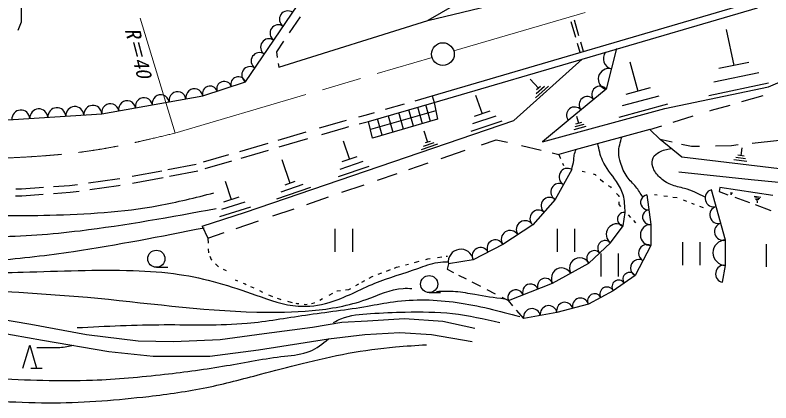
# Model space of a CAD drawing. Units: millimetres, scale not verified. Extents: x 40000 to 680000, y 20000 to 380000.
# Drawn here: x 307460 to 373753, y 236190 to 270170 of the extents above; entities that cross this region are included whole.
import ezdxf
from ezdxf.enums import TextEntityAlignment as Align

# ---------------------------------------------------------------- set-up
doc = ezdxf.new("R2010")
doc.units = ezdxf.units.MM
doc.header["$LTSCALE"] = 1000
doc.linetypes.add('CHAIN', pattern=[18.5, 12, -1.5, 3.5, -1.5])
for name, color, linetype, lineweight in [('M-BGD', 7, 'Continuous', 25), ('M-BMK', 2, 'CHAIN', 13), ('M-BMK-SRVR', 3, 'Continuous', 25), ('M-STR-HTXT', 7, 'Continuous', 13)]:
    doc.layers.add(name, color=color, linetype=linetype, lineweight=lineweight)
doc.styles.add('ＭＳ ゴシック', font='')
doc.styles.get('ＭＳ ゴシック').set_extended_font_data('MS Gothic')

msp = doc.modelspace()

# ---------------------------------------------------------------- linework, layer by layer
at = {"layer": 'M-BGD'}
for p, q in [((327662, 264318), (334274, 274078)), ((343659, 269700), (353748, 272138)), ((344036, 263089), (372384, 271380)), ((307978, 270925), (307985, 269552)), ((345988, 271033), (343659, 269700)), ((344205, 262513), (372571, 270810)), ((332460, 270023), (331504, 268621)), ((307985, 269552), (307710, 268833)), ((330586, 265622), (343659, 269700)), ((356642, 268218), (356244, 269596)), ((356916, 268350), (356513, 269743)), ((373555, 263899), (387401, 269690)), ((369836, 268900), (370496, 265760)), ((331003, 267886), (330376, 266967)), ((357026, 266888), (356797, 267679)), ((357314, 266972), (357075, 267800)), ((360198, 267249), (359311, 263677)), ((330376, 266967), (330457, 266450)), ((330538, 265928), (330586, 265622)), ((351218, 260942), (357188, 266310)), ((361386, 266070), (362086, 263500)), ((371806, 266030), (369186, 265480)), ((352646, 264570), (353366, 263770)), ((372686, 265120), (368756, 264300)), ((323924, 263098), (327662, 264318)), ((354246, 263940), (353106, 262910)), ((353896, 263930), (353156, 263260)), ((353536, 263920), (353196, 263610)), ((364436, 261991), (373555, 263899)), ((373556, 264210), (368316, 263110)), ((359311, 263677), (355983, 260948)), ((363156, 263790), (361016, 263210)), ((315069, 261524), (323924, 263098)), ((342555, 262664), (344039, 263090)), ((344039, 263090), (344205, 262513)), ((347856, 263160), (348416, 261520)), ((363926, 263080), (360716, 262210)), ((371215, 262593), (373064, 263119)), ((338455, 260862), (344205, 262513)), ((339948, 261915), (341625, 262396)), ((342398, 260430), (341983, 261875)), ((343193, 260658), (342778, 262103)), ((343896, 260861), (343481, 262305)), ((344205, 262513), (344514, 261039)), ((353719, 259062), (364436, 261991)), ((364696, 262370), (360416, 261200)), ((368536, 261829), (370168, 262294)), ((302437, 260703), (315069, 261524)), ((337596, 261252), (338295, 261440)), ((338295, 261440), (338976, 261636)), ((344357, 261787), (338626, 260137)), ((340183, 261358), (340599, 259912)), ((341522, 260178), (341107, 261623)), ((349626, 261320), (347586, 260630)), ((349096, 261750), (347736, 261290)), ((356716, 261310), (356886, 260690)), ((365188, 260790), (366938, 261333)), ((368399, 261787), (368536, 261829)), ((327679, 252901), (351218, 260942)), ((334169, 260280), (336318, 260909)), ((336318, 260909), (336531, 260966)), ((337631, 260640), (338455, 260862)), ((338800, 259394), (338455, 260862)), ((344514, 261039), (338800, 259394)), ((339657, 259641), (339242, 261088)), ((350156, 260890), (347426, 259960)), ((355983, 260948), (353719, 259062)), ((357336, 260590), (356556, 260370)), ((357146, 260760), (356626, 260610)), ((330521, 259213), (333001, 259939)), ((334350, 259708), (336480, 260331)), ((336480, 260331), (336730, 260398)), ((343306, 260030), (343646, 259040)), ((357526, 260410), (356476, 260130)), ((363148, 260156), (356591, 258378)), ((363148, 260156), (364188, 260479)), ((364046, 259258), (363148, 260156)), ((330613, 258615), (333133, 259352)), ((348375, 258817), (349662, 259256)), ((349662, 259256), (350648, 259024)), ((365086, 259025), (364046, 259258)), ((365934, 257725), (364046, 259258)), ((327168, 258232), (329659, 258961)), ((336226, 259140), (336776, 257530)), ((344496, 258860), (343086, 258370)), ((344176, 258990), (343266, 258670)), ((343856, 259110), (343436, 258970)), ((351892, 258731), (353612, 258327)), ((366781, 258646), (365905, 258842)), ((367477, 258662), (366781, 258646)), ((370291, 258728), (368904, 258695)), ((370890, 258792), (370291, 258728)), ((374513, 259182), (372121, 258925)), ((323993, 257304), (326207, 257951)), ((327299, 257645), (329684, 258343)), ((344824, 257606), (346928, 258324)), ((354560, 258103), (355138, 257967)), ((356591, 258378), (355138, 257967)), ((355138, 257967), (355280, 257672)), ((371406, 257820), (370846, 257890)), ((371206, 258530), (371126, 257860)), ((324138, 256721), (326479, 257406)), ((330856, 257510), (331566, 255440)), ((337966, 257340), (335956, 256650)), ((337446, 257760), (336106, 257300)), ((341981, 256637), (343699, 257223)), ((355280, 257672), (355312, 257594)), ((375005, 256642), (365934, 257725)), ((371636, 257340), (370516, 257480)), ((371526, 257580), (370686, 257690)), ((320845, 256628), (323336, 257111)), ((338486, 256910), (335796, 255990)), ((356280, 256655), (354836, 254015)), ((355481, 257183), (355564, 256981)), ((317714, 256056), (320330, 256528)), ((317756, 255454), (320441, 255938)), ((320997, 256046), (323477, 256528)), ((339254, 255707), (340973, 256293)), ((357191, 256493), (357449, 256428)), ((358157, 256251), (358330, 256208)), ((358330, 256208), (358434, 256116)), ((365676, 256436), (372016, 255766)), ((310835, 255140), (312241, 255238)), ((312241, 255238), (312944, 255336)), ((313888, 255468), (316424, 255823)), ((314022, 254881), (316519, 255230)), ((316424, 255823), (316640, 255862)), ((316519, 255230), (316669, 255257)), ((325876, 255630), (326406, 254000)), ((332686, 255320), (330756, 254660)), ((332006, 255590), (331116, 255280)), ((336128, 254641), (338091, 255310)), ((358784, 255807), (359021, 255598)), ((359021, 255598), (359060, 255569)), ((359483, 255252), (359671, 255110)), ((372016, 255766), (379077, 255096)), ((307509, 254934), (308030, 254945)), ((308030, 254945), (309961, 255080)), ((310840, 254539), (312303, 254641)), ((312303, 254641), (313078, 254749)), ((333356, 255050), (330386, 254040)), ((359671, 255110), (359729, 255049)), ((369783, 250459), (368533, 254869)), ((369287, 255057), (369217, 254704)), ((369217, 254704), (369968, 254435)), ((373933, 254350), (369287, 255057)), ((370196, 254620), (370376, 254590)), ((370216, 254580), (370346, 254560)), ((307487, 254333), (308057, 254346)), ((308057, 254346), (309923, 254475)), ((327076, 254220), (325726, 253780)), ((333041, 253588), (334952, 254240)), ((354836, 254015), (352868, 251798)), ((360221, 254531), (360403, 254338)), ((360403, 254338), (360403, 254256)), ((362881, 254413), (363229, 251823)), ((363534, 254460), (363785, 254424)), ((364377, 254339), (364679, 254296)), ((365151, 254229), (365527, 254175)), ((366053, 253978), (366365, 253861)), ((370226, 254540), (370316, 254520)), ((370276, 254420), (370276, 254530)), ((370588, 254213), (371866, 253755)), ((372296, 254300), (372866, 254210)), ((372356, 254180), (372776, 254110)), ((372406, 254050), (372686, 254010)), ((372566, 253710), (372546, 254030)), ((328106, 253350), (325396, 252480)), ((327596, 253790), (325566, 253130)), ((360403, 253809), (360403, 253565)), ((360403, 253565), (360561, 253395)), ((366801, 253697), (367020, 253615)), ((367479, 253443), (367804, 253321)), ((372377, 253572), (373751, 253063)), ((323853, 251669), (327679, 252901)), ((330069, 252574), (331929, 253209)), ((360788, 251698), (360963, 252869)), ((361230, 252670), (361435, 252447)), ((326851, 251477), (328801, 252142)), ((361688, 252173), (361867, 251979)), ((323853, 251669), (324372, 250632)), ((335547, 249432), (335547, 251432)), ((337047, 251432), (337047, 249432)), ((352868, 251798), (350228, 250079)), ((355033, 249432), (355033, 251432)), ((356533, 251432), (356533, 249432)), ((359692, 250204), (360788, 251698)), ((363229, 251823), (363229, 249980)), ((324372, 250632), (325791, 251116)), ((324372, 250632), (324386, 250177)), ((350228, 250079), (347637, 248734)), ((357775, 248435), (359692, 250204)), ((363229, 249980), (361835, 247364)), ((366026, 248266), (366026, 250266)), ((367526, 250266), (367526, 248266)), ((369783, 248242), (369783, 250459)), ((373354, 248099), (373354, 250099)), ((324400, 249698), (324410, 249351)), ((358864, 247267), (358864, 249267)), ((360364, 249267), (360364, 247267)), ((324534, 249061), (324660, 248767)), ((324660, 248767), (324701, 248723)), ((342478, 248493), (342888, 248603)), ((343495, 248766), (343650, 248808)), ((343650, 248808), (343868, 248838)), ((344506, 248927), (344881, 248979)), ((345274, 249034), (345399, 249051)), ((347637, 248734), (345470, 248386)), ((319849, 248072), (320849, 248072)), ((325034, 248367), (325230, 248157)), ((325230, 248157), (325311, 248116)), ((340732, 248003), (340926, 248076)), ((340926, 248076), (341164, 248140)), ((341698, 248283), (341975, 248358)), ((345470, 248386), (345346, 247912)), ((354611, 246667), (357775, 248435)), ((369523, 246756), (369783, 248242)), ((325718, 247913), (325962, 247791)), ((338771, 247262), (338871, 247300)), ((339302, 247463), (339632, 247587)), ((340028, 247737), (340399, 247877)), ((345346, 247912), (345899, 247628)), ((346351, 247396), (347020, 247052)), ((361835, 247364), (359917, 246019)), ((326775, 246978), (326976, 246891)), ((327452, 246687), (327629, 246612)), ((327629, 246612), (327736, 246562)), ((337886, 246767), (338127, 246902)), ((338529, 247127), (338771, 247262)), ((347535, 246787), (348276, 246407)), ((350726, 245148), (354611, 246667)), ((328117, 246386), (328390, 246259)), ((328888, 246029), (329169, 245899)), ((335702, 245992), (335721, 246002)), ((335721, 246002), (335992, 246034)), ((336438, 246088), (336737, 246124)), ((336737, 246124), (336895, 246212)), ((337349, 246466), (337604, 246609)), ((348828, 246123), (349556, 245749)), ((359917, 246019), (357750, 244849)), ((329699, 245653), (329825, 245595)), ((329825, 245595), (330037, 245518)), ((330435, 245373), (330719, 245270)), ((334188, 245205), (334429, 245330)), ((334994, 245624), (335333, 245800)), ((343782, 245851), (344782, 245851)), ((350141, 245448), (350726, 245148)), ((298328, 244825), (308829, 243090)), ((330719, 245270), (330768, 245256)), ((331365, 245090), (331451, 245067)), ((331451, 245067), (331748, 245000)), ((332071, 244929), (332183, 244904)), ((332183, 244904), (332342, 244887)), ((332825, 244836), (332956, 244823)), ((332956, 244823), (333081, 244843)), ((333450, 244905), (333688, 244945)), ((333688, 244945), (333753, 244978)), ((351115, 244693), (350726, 245148)), ((357750, 244849), (354985, 244102)), ((352071, 243578), (351447, 244306)), ((354985, 244102), (352071, 243578)), ((336124, 243275), (338375, 243386)), ((338375, 243386), (341623, 243570)), ((341623, 243570), (344982, 243349)), ((344982, 243349), (347787, 242740)), ((308829, 243090), (313719, 242186)), ((329314, 242278), (333540, 242814)), ((333540, 242814), (336124, 243275)), ((305563, 242437), (309849, 241689)), ((313719, 242186), (318241, 241632)), ((325438, 241743), (329314, 242278)), ((334934, 241789), (338123, 242181)), ((338123, 242181), (341210, 242358)), ((341210, 242358), (343983, 242181)), ((343983, 242181), (347561, 241571)), ((309849, 241689), (315689, 240706)), ((318241, 241632), (321360, 241577)), ((321360, 241577), (325438, 241743)), ((328804, 240824), (334934, 241789)), ((308145, 239235), (308745, 241235)), ((308745, 241235), (309345, 239235)), ((315689, 240706), (319562, 240293)), ((324537, 240293), (328804, 240824)), ((319562, 240293), (324537, 240293)), ((308845, 239235), (309845, 239235))]:
    msp.add_line(p, q, dxfattribs=at)
for centre in [(319849, 248822), (343782, 246601)]:
    msp.add_circle(centre, 750, dxfattribs=at)
for centre, radius, start, end in [((331381, 269808), 737, 55.88553, 235.88553), ((330555, 268588), 737, 55.88553, 235.88553), ((329728, 267368), 737, 55.88553, 235.88553), ((328902, 266148), 737, 55.88553, 235.88553), ((359976, 266356), 920, 142.8836, 256.04752), ((328076, 264928), 737, 55.88553, 235.88553), ((359533, 264570), 920, 76.04752, 256.04752), ((327039, 264115), 656, 18.07232, 198.07232), ((324547, 263301), 656, 18.07232, 198.07232), ((325793, 263708), 656, 18.07232, 198.07232), ((358756, 263222), 717, 39.35175, 219.35175), ((320234, 262442), 750, 10.0806, 190.0806), ((321710, 262704), 750, 10.0806, 190.0806), ((323186, 262967), 750, 10.0806, 190.0806), ((317283, 261917), 750, 10.0806, 190.0806), ((318758, 262180), 750, 10.0806, 190.0806), ((357647, 262312), 717, 39.35175, 219.35175), ((309542, 261165), 791, 3.71687, 183.71687), ((311121, 261267), 791, 3.71687, 183.71687), ((312700, 261370), 791, 3.71687, 183.71687), ((314279, 261472), 791, 3.71687, 183.71687), ((315807, 261655), 750, 10.0806, 190.0806), ((356537, 261403), 717, 39.35175, 219.35175), ((307963, 261062), 791, 3.71687, 183.71687), ((355919, 255995), 752, 61.31385, 241.31385), ((355197, 254675), 752, 61.31385, 241.31385), ((368741, 254134), 764, 105.82392, 285.82392), ((354344, 253461), 741, 48.40644, 228.40644), ((362968, 253766), 653, 97.6668, 277.6668), ((369158, 252664), 764, 105.82392, 285.82392), ((353360, 252352), 741, 48.40644, 228.40644), ((360876, 252284), 592, 81.52886, 261.52886), ((363142, 252470), 653, 97.6668, 277.6668), ((352208, 251368), 788, 33.06185, 213.06185), ((369574, 251194), 764, 105.82392, 285.82392), ((350888, 250509), 788, 33.06185, 213.06185), ((360240, 250951), 927, 53.74616, 233.74616), ((363229, 250901), 922, 90, 270), ((349580, 249743), 730, 27.43973, 207.43973), ((359213, 249762), 652, 42.67847, 222.67847), ((362881, 249326), 741, 61.92751, 241.92751), ((369783, 249351), 1108, 90, 270), ((346554, 248560), 1097, 9.14164, 189.14164), ((348285, 249071), 730, 27.43973, 207.43973), ((358254, 248878), 652, 42.67847, 222.67847), ((356984, 247993), 906, 29.2076, 209.2076), ((362183, 248018), 741, 61.92751, 241.92751), ((355402, 247109), 906, 29.2076, 209.2076), ((369653, 247499), 754, 80.09582, 260.09582), ((361355, 247028), 586, 35.04193, 215.04193), ((353964, 246414), 695, 21.35677, 201.35677), ((360396, 246356), 586, 35.04193, 215.04193), ((351373, 245401), 695, 21.35677, 201.35677), ((352669, 245907), 695, 21.35677, 201.35677), ((359375, 245727), 616, 28.37924, 208.37924), ((357059, 244662), 716, 15.12401, 195.12401), ((358291, 245141), 616, 28.37924, 208.37924), ((354256, 243971), 740, 10.17551, 190.17551), ((355676, 244288), 716, 15.12401, 195.12401), ((352799, 243709), 740, 10.17551, 190.17551)]:
    msp.add_arc(centre, radius, start, end, dxfattribs=at)
for points, knots in [([(362514, 254236), (362327, 254539), (362139, 254842), (361912, 255116), (361665, 255414), (361372, 255678), (361146, 255990), (360873, 256364), (360696, 256807), (360563, 257262), (360482, 257541), (360417, 257824), (360410, 258105), (360398, 258569), (360541, 259028), (360684, 259488)], [0, 0, 0, 0, 1, 1, 1, 2, 2, 2, 3, 3, 3, 4, 4, 4, 5, 5, 5, 5]), ([(360963, 252869), (360949, 253394), (360935, 253919), (360793, 254411), (360672, 254828), (360458, 255221), (360210, 255591), (359794, 256213), (359279, 256769), (358984, 257431), (358778, 257892), (358678, 258404), (358579, 258917)], [0, 0, 0, 0, 1, 1, 1, 2, 2, 2, 3, 3, 3, 4, 4, 4, 4]), ([(356280, 256655), (356353, 256916), (356426, 257177), (356454, 257446), (356470, 257595), (356472, 257745), (356500, 257891), (356534, 258066), (356604, 258233), (356675, 258401)], [0, 0, 0, 0, 1, 1, 1, 2, 2, 2, 3, 3, 3, 3]), ([(367982, 254220), (367393, 254510), (366804, 254800), (366174, 254978), (365775, 255090), (365359, 255157), (364978, 255315), (364616, 255465), (364287, 255698), (363997, 255974), (363734, 256225), (363504, 256511), (363399, 256864), (363319, 257131), (363311, 257435), (363430, 257676), (363534, 257888), (363736, 258050), (363951, 258167), (364278, 258344), (364635, 258417), (364992, 258490)], [0, 0, 0, 0, 1, 1, 1, 2, 2, 2, 3, 3, 3, 4, 4, 4, 5, 5, 5, 6, 6, 6, 7, 7, 7, 7]), ([(282222, 255041), (283232, 254875), (284242, 254709), (285205, 254393), (286203, 254065), (287150, 253576), (288123, 253161), (288929, 252817), (289753, 252524), (290587, 252253), (291736, 251880), (292903, 251549), (294089, 251345), (295794, 251052), (297539, 251020), (299276, 250956), (301379, 250878), (303471, 250753), (305567, 250761), (308098, 250772), (310634, 250977), (313154, 251280), (317158, 251763), (321122, 252494), (325085, 253226)], [0, 0, 0, 0, 1, 1, 1, 2, 2, 2, 3, 3, 3, 4, 4, 4, 5, 5, 5, 6, 6, 6, 7, 7, 7, 8, 8, 8, 8]), ([(289809, 255041), (290910, 254695), (292011, 254348), (293116, 254004), (294315, 253630), (295519, 253260), (296747, 253031), (298553, 252695), (300411, 252666), (302259, 252642), (305014, 252606), (307749, 252579), (310495, 252642), (313686, 252716), (316892, 252911), (320027, 253485), (321661, 253784), (323276, 254186), (324891, 254587)], [0, 0, 0, 0, 1, 1, 1, 2, 2, 2, 3, 3, 3, 4, 4, 4, 5, 5, 5, 6, 6, 6, 6]), ([(289809, 250308), (291507, 249849), (293204, 249390), (294932, 249075), (296472, 248795), (298035, 248628), (299601, 248557), (301654, 248463), (303712, 248533), (305761, 248686), (308041, 248857), (310310, 249129), (312570, 249465), (316416, 250035), (320232, 250787), (324048, 251540)], [0, 0, 0, 0, 1, 1, 1, 2, 2, 2, 3, 3, 3, 4, 4, 4, 5, 5, 5, 5]), ([(290392, 248946), (292050, 248577), (293708, 248209), (295386, 247973), (297101, 247732), (298838, 247630), (300573, 247584), (303104, 247518), (305633, 247572), (308160, 247649), (311379, 247747), (314596, 247880), (317822, 247779), (319169, 247736), (320517, 247653), (321843, 247454), (324138, 247111), (326364, 246422), (328587, 245639), (329803, 245210), (331018, 244752), (332283, 244666), (333191, 244604), (334124, 244733), (335007, 244990), (336410, 245398), (337686, 246128), (339027, 246676), (340251, 247177), (341529, 247527), (342788, 247973), (343366, 248178), (343940, 248403), (344539, 248492), (344838, 248536), (345142, 248546), (345447, 248557)], [0, 0, 0, 0, 1, 1, 1, 2, 2, 2, 3, 3, 3, 4, 4, 4, 5, 5, 5, 6, 6, 6, 7, 7, 7, 8, 8, 8, 9, 9, 9, 10, 10, 10, 11, 11, 11, 12, 12, 12, 12]), ([(280860, 247714), (281007, 247834), (281154, 247955), (281314, 248038), (281817, 248298), (282453, 248187), (283065, 248103), (284293, 247934), (285422, 247874), (286567, 247779), (289157, 247563), (291820, 247167), (294478, 246871), (300944, 246151), (307378, 246027), (313802, 245444), (318744, 244995), (323681, 244275), (328652, 244147), (330274, 244106), (331900, 244127), (333515, 244277), (335119, 244425), (336713, 244700), (338249, 245250), (339325, 245634), (340374, 246153), (341491, 246222), (341748, 246238), (342009, 246230), (342269, 246222)], [0, 0, 0, 0, 1, 1, 1, 2, 2, 2, 3, 3, 3, 4, 4, 4, 5, 5, 5, 6, 6, 6, 7, 7, 7, 8, 8, 8, 9, 9, 9, 10, 10, 10, 10]), ([(344409, 245963), (344973, 245985), (345537, 246008), (346095, 245963), (346661, 245917), (347220, 245803), (347781, 245703), (348644, 245550), (349510, 245432), (350375, 245314)], [0, 0, 0, 0, 1, 1, 1, 2, 2, 2, 3, 3, 3, 3]), ([(312894, 242785), (315442, 242910), (317990, 243035), (320546, 243045), (322971, 243054), (325402, 242959), (327809, 243174), (329523, 243328), (331224, 243638), (332932, 243888), (334748, 244153), (336572, 244349), (338379, 244666), (339135, 244799), (339888, 244952), (340648, 245055), (342491, 245304), (344381, 245253), (346225, 244990), (348093, 244724), (349915, 244241), (351737, 243758)], [0, 0, 0, 0, 1, 1, 1, 2, 2, 2, 3, 3, 3, 4, 4, 4, 5, 5, 5, 6, 6, 6, 7, 7, 7, 7]), ([(335396, 243239), (335609, 243354), (335823, 243470), (336044, 243564), (336848, 243905), (337751, 243966), (338638, 244017), (339666, 244077), (340672, 244123), (341686, 244147), (343066, 244180), (344462, 244173), (345836, 244017), (347234, 243860), (348610, 243550), (349986, 243239)], [0, 0, 0, 0, 1, 1, 1, 2, 2, 2, 3, 3, 3, 4, 4, 4, 5, 5, 5, 5]), ([(289329, 239525), (290937, 239447), (292545, 239369), (294150, 239257), (296360, 239102), (298565, 238881), (300773, 238697), (302362, 238564), (303952, 238450), (305545, 238356), (308448, 238184), (311360, 238077), (314262, 238186), (316368, 238265), (318469, 238458), (320569, 238697), (322387, 238904), (324205, 239147), (325998, 239452), (327685, 239739), (329350, 240081), (331087, 240280), (331856, 240367), (332640, 240427), (333327, 240718), (333909, 240964), (334422, 241377), (334934, 241789)], [0, 0, 0, 0, 1, 1, 1, 2, 2, 2, 3, 3, 3, 4, 4, 4, 5, 5, 5, 6, 6, 6, 7, 7, 7, 8, 8, 8, 9, 9, 9, 9]), ([(283494, 236700), (285302, 236886), (287109, 237073), (288922, 237136), (290687, 237198), (292457, 237143), (294225, 237074), (296401, 236989), (298574, 236883), (300745, 236731), (302627, 236599), (304507, 236433), (306391, 236325), (307897, 236239), (309406, 236190), (310914, 236200), (313676, 236220), (316434, 236442), (319181, 236762), (320886, 236961), (322587, 237198), (324265, 237542), (325848, 237866), (327412, 238285), (328976, 238696), (330191, 239015), (331406, 239329), (332626, 239632), (333970, 239965), (335319, 240285), (336681, 240537), (338053, 240790), (339439, 240975), (340830, 241098), (341733, 241178), (342638, 241232), (343544, 241285)], [0, 0, 0, 0, 1, 1, 1, 2, 2, 2, 3, 3, 3, 4, 4, 4, 5, 5, 5, 6, 6, 6, 7, 7, 7, 8, 8, 8, 9, 9, 9, 10, 10, 10, 11, 11, 11, 12, 12, 12, 12]), ([(312586, 241229), (312188, 241140), (311789, 241051), (311386, 241021), (311018, 240993), (310645, 241013), (310274, 241021), (309972, 241026), (309671, 241024), (309369, 241021)], [0, 0, 0, 0, 1, 1, 1, 2, 2, 2, 3, 3, 3, 3])]:
    msp.add_open_spline(points, degree=3, knots=knots, dxfattribs=at)
at = {"layer": 'M-BMK'}
for p, q in [((345943, 267027), (372791, 274926)), ((321457, 259824), (344037, 266466))]:
    msp.add_line(p, q, dxfattribs=at)
msp.add_open_spline([(281787, 262729), (282917, 262274), (284047, 261819), (285186, 261386), (286394, 260926), (287612, 260492), (288850, 260125), (290104, 259754), (291379, 259452), (292650, 259137), (293894, 258828), (295134, 258507), (296392, 258264), (297621, 258027), (298866, 257865), (300114, 257760), (302845, 257531), (305591, 257576), (308331, 257731), (310480, 257853), (312624, 258043), (314743, 258385), (317000, 258750), (319229, 259287), (321457, 259824)], degree=3, knots=[0, 0, 0, 0, 1, 1, 1, 2, 2, 2, 3, 3, 3, 4, 4, 4, 5, 5, 5, 6, 6, 6, 7, 7, 7, 8, 8, 8, 8], dxfattribs=at)
at = {"layer": 'M-BMK-SRVR'}
msp.add_circle((344978, 266751), 1000, dxfattribs=at)
at = {"layer": 'M-STR-HTXT'}
msp.add_line((321485, 259832), (318438, 269892), dxfattribs=at)

# ---------------------------------------------------------------- texts
at = {"layer": 'M-STR-HTXT', "style": 'ＭＳ ゴシック', "oblique": 15}
msp.add_text('R＝40', height=1320, rotation=284.621, dxfattribs=at).set_placement((316684, 268808), align=Align.BOTTOM_LEFT)

doc.saveas('drawing.dxf')
